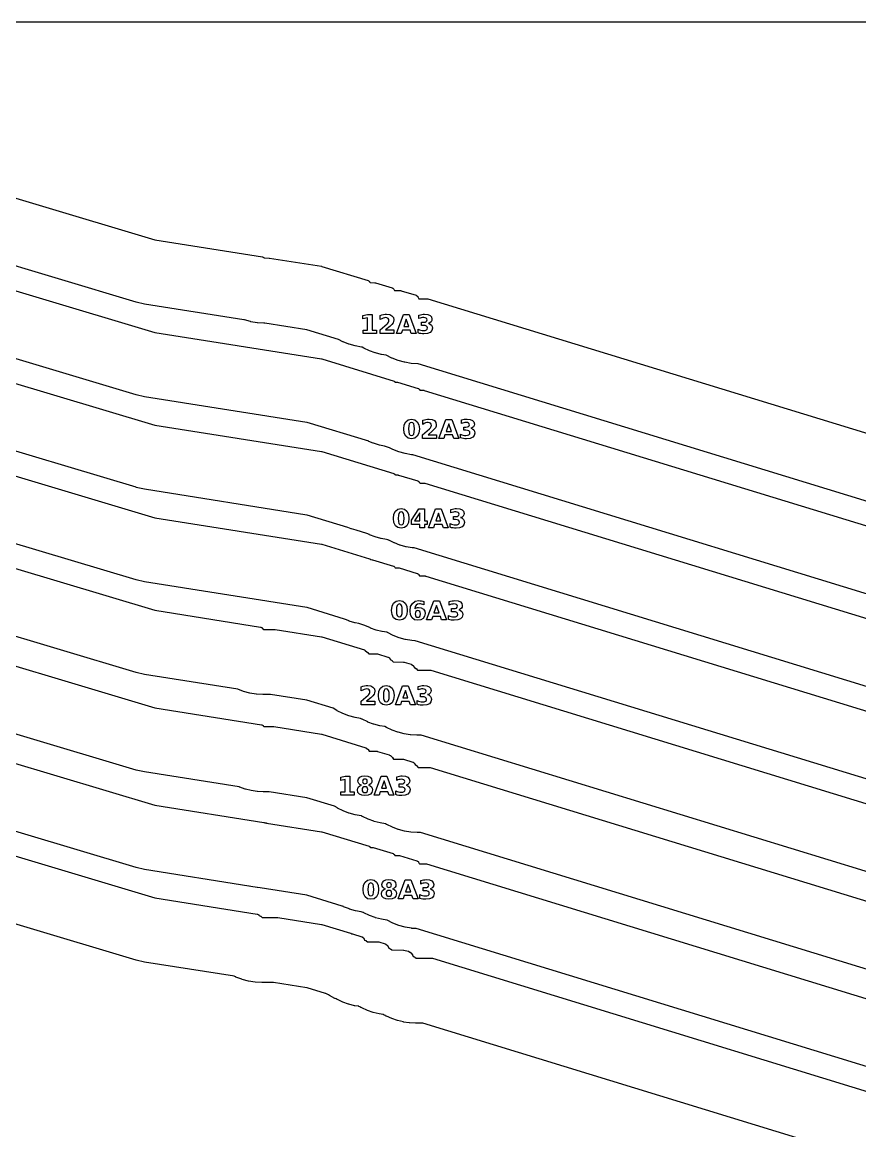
# Model space of a CAD drawing. Header units: millimetres. Extents: x 0 to 841, y 0 to 594.
# Drawn here: x 257.6 to 515.3, y 252.8 to 594 of the extents above; entities that cross this region are included whole.
import ezdxf

# ---------------------------------------------------------------- set-up
doc = ezdxf.new("R2010")
doc.units = ezdxf.units.MM
for name, color, linetype in [('CUT', 1, 'Continuous'), ('ENGRAVE', 5, 'Continuous'), ('SHEET_EDGE_DO_NOT_CUT', 8, 'Continuous')]:
    doc.layers.add(name, color=color, linetype=linetype)

msp = doc.modelspace()

# ---------------------------------------------------------------- linework, layer by layer
at = {"layer": 'CUT'}
for points in [[(225.13, 548.95), (298.4, 527.01), (298.43, 527), (331.6, 521.74), (331.65, 521.73), (331.69, 521.72), (331.81, 521.68), (331.86, 521.66), (331.9, 521.63), (331.95, 521.61), (331.98, 521.57), (332.13, 521.44), (332.14, 521.43), (332.16, 521.43), (333.63, 521.42), (333.67, 521.41), (333.71, 521.41), (349.72, 518.87), (349.79, 518.85), (364.06, 514.48), (364.1, 514.46), (364.14, 514.44), (364.18, 514.42), (364.36, 514.3), (364.4, 514.27), (364.44, 514.23), (364.48, 514.19), (364.51, 514.15), (364.53, 514.11), (364.65, 513.87), (364.66, 513.86), (364.67, 513.86), (366.16, 513.81), (366.2, 513.81), (366.24, 513.8), (366.29, 513.79), (371.49, 512.2), (371.53, 512.18), (371.58, 512.16), (371.62, 512.14), (371.81, 512.01), (371.85, 511.98), (371.88, 511.95), (371.91, 511.91), (371.94, 511.88), (371.97, 511.84), (371.99, 511.79), (372.16, 511.41), (372.16, 511.4), (372.17, 511.4), (374.08, 511.38), (374.13, 511.38), (374.18, 511.37), (374.22, 511.36), (378.82, 509.95), (378.86, 509.94), (378.9, 509.92), (378.94, 509.9), (378.98, 509.87), (379.21, 509.7), (379.25, 509.66), (379.29, 509.63), (379.32, 509.59), (379.35, 509.55), (379.37, 509.5), (379.64, 508.9), (379.64, 508.89), (379.65, 508.89), (382.33, 508.86), (382.37, 508.86), (382.42, 508.85), (382.47, 508.84), (568.33, 451.88)], [(190.54, 530.8), (298.4, 498.51), (298.43, 498.5), (349.72, 490.37), (349.79, 490.35), (372.06, 483.53), (372.1, 483.51), (372.15, 483.49), (372.19, 483.46), (372.49, 483.26), (372.5, 483.25), (372.51, 483.25), (373.01, 483.22), (373.07, 483.21), (373.13, 483.2), (379.43, 481.27), (379.47, 481.25), (379.51, 481.24), (379.54, 481.22), (379.71, 481.11), (379.75, 481.09), (379.78, 481.06), (379.82, 481.03), (379.84, 480.99), (379.87, 480.95), (379.99, 480.76), (380, 480.75), (380.01, 480.75), (381.17, 480.71), (381.22, 480.71), (381.26, 480.7), (381.31, 480.69), (568.33, 423.38)], [(562.47, 432.76), (379.41, 488.86), (379.4, 488.86), (379.39, 488.86), (379.35, 488.86), (379.33, 488.86), (377.32, 488.99), (377.27, 488.99), (375.3, 489.32), (375.25, 489.33), (373.33, 489.86), (373.28, 489.88), (371.42, 490.6), (371.38, 490.62), (369.59, 491.53), (369.58, 491.54), (369.57, 491.54), (368.16, 491.75), (368.11, 491.76), (366.31, 492.22), (366.26, 492.23), (364.5, 492.86), (364.46, 492.88), (362.77, 493.67), (362.73, 493.69), (362.25, 493.98), (362.24, 493.98), (362.23, 493.98), (362.06, 494), (362.01, 494), (360.1, 494.35), (360.05, 494.36), (358.18, 494.9), (358.13, 494.91), (356.33, 495.63), (356.28, 495.65), (354.93, 496.35), (354.92, 496.36), (354.91, 496.36), (345.25, 499.32), (345.22, 499.33), (332.26, 501.39), (332.25, 501.39), (332.24, 501.39), (332.02, 501.39), (332, 501.39), (329.99, 501.51), (329.94, 501.51), (327.97, 501.83), (327.92, 501.84), (326, 502.36), (325.95, 502.38), (325.9, 502.4), (325.89, 502.4), (325.87, 502.4), (295.3, 507.25), (295.27, 507.25), (292.7, 507.84), (292.67, 507.85), (220.94, 529.33)], [(562.47, 404.26), (377.84, 460.84), (377.82, 460.84), (377.81, 460.84), (377.48, 460.87), (377.43, 460.87), (375.48, 461.22), (375.43, 461.23), (373.54, 461.77), (373.49, 461.79), (371.65, 462.52), (371.61, 462.54), (370.67, 463.03), (370.66, 463.04), (370.65, 463.04), (369.09, 463.52), (369.06, 463.53), (367.59, 463.82), (367.54, 463.83), (365.67, 464.4), (365.63, 464.42), (364.26, 465), (364.24, 465.01), (345.26, 470.82), (345.22, 470.83), (295.3, 478.75), (295.27, 478.75), (292.7, 479.34), (292.67, 479.35), (186.32, 511.19)], [(190.77, 502.23), (298.4, 470.01), (298.43, 470), (349.72, 461.87), (349.79, 461.85), (371.95, 455.06), (371.99, 455.04), (372.03, 455.02), (372.15, 454.96), (372.19, 454.94), (372.23, 454.91), (372.27, 454.87), (372.3, 454.84), (372.43, 454.69), (372.44, 454.68), (372.45, 454.68), (373.24, 454.65), (373.28, 454.64), (373.32, 454.64), (373.36, 454.63), (379.32, 452.8), (379.36, 452.79), (379.4, 452.77), (379.43, 452.75), (379.59, 452.65), (379.63, 452.63), (379.67, 452.59), (379.7, 452.56), (379.73, 452.52), (379.76, 452.47), (379.93, 452.19), (379.93, 452.18), (379.94, 452.18), (381.4, 452.14), (381.45, 452.14), (381.49, 452.13), (381.54, 452.12), (568.33, 394.88)], [(562.47, 375.76), (378.19, 432.23), (378.17, 432.23), (378.16, 432.24), (377.62, 432.27), (377.57, 432.28), (375.74, 432.58), (375.69, 432.59), (373.9, 433.06), (373.85, 433.08), (372.12, 433.72), (372.07, 433.74), (370.4, 434.54), (370.36, 434.56), (370.15, 434.69), (370.14, 434.7), (370.13, 434.7), (369.69, 434.83), (369.66, 434.84), (368.04, 435.13), (368, 435.14), (366.24, 435.62), (366.19, 435.63), (364.48, 436.28), (364.44, 436.3), (363.66, 436.68), (363.65, 436.68), (363.64, 436.69), (360.37, 437.69), (360.36, 437.69), (358.93, 438.06), (358.89, 438.08), (357.86, 438.46), (357.84, 438.47), (345.26, 442.32), (345.22, 442.33), (295.3, 450.25), (295.27, 450.25), (292.7, 450.84), (292.67, 450.85), (187.03, 482.48)], [(191.01, 473.66), (298.4, 441.51), (298.43, 441.5), (349.72, 433.37), (349.79, 433.35), (364.47, 428.85), (364.51, 428.84), (364.55, 428.82), (364.59, 428.8), (364.86, 428.62), (364.87, 428.61), (364.89, 428.61), (365.3, 428.58), (365.36, 428.58), (365.41, 428.56), (371.82, 426.6), (371.86, 426.59), (371.89, 426.57), (371.93, 426.55), (372.1, 426.45), (372.13, 426.42), (372.17, 426.39), (372.2, 426.36), (372.23, 426.32), (372.26, 426.28), (372.36, 426.12), (372.37, 426.11), (372.38, 426.11), (373.47, 426.08), (373.51, 426.07), (373.55, 426.07), (373.6, 426.05), (379.19, 424.34), (379.24, 424.32), (379.29, 424.3), (379.33, 424.27), (379.53, 424.14), (379.57, 424.11), (379.61, 424.07), (379.64, 424.03), (379.67, 423.99), (379.7, 423.95), (379.86, 423.62), (379.87, 423.61), (379.88, 423.61), (381.63, 423.57), (381.68, 423.57), (381.73, 423.56), (381.77, 423.55), (568.33, 366.38)], [(562.47, 347.26), (378.49, 403.64), (378.48, 403.64), (378.46, 403.64), (377.51, 403.71), (377.46, 403.71), (375.54, 404.04), (375.5, 404.05), (373.62, 404.56), (373.57, 404.58), (371.75, 405.28), (371.71, 405.3), (369.97, 406.17), (369.93, 406.2), (369.87, 406.23), (369.86, 406.24), (369.84, 406.24), (368.37, 406.47), (368.32, 406.48), (366.55, 406.93), (366.51, 406.94), (364.78, 407.55), (364.74, 407.57), (363.08, 408.34), (363.04, 408.36), (363.03, 408.37), (363.02, 408.38), (363.01, 408.38), (361.24, 408.92), (361.21, 408.93), (360.04, 409.16), (360, 409.17), (358.23, 409.7), (358.18, 409.72), (356.78, 410.29), (356.76, 410.3), (345.26, 413.82), (345.22, 413.83), (295.3, 421.75), (295.27, 421.75), (292.7, 422.34), (292.67, 422.35), (203.06, 449.18)], [(226.07, 434.67), (298.4, 413.01), (298.43, 413), (330.97, 407.84), (331.01, 407.83), (331.06, 407.82), (331.1, 407.8), (331.32, 407.7), (331.36, 407.68), (331.4, 407.66), (331.43, 407.63), (331.46, 407.6), (331.49, 407.56), (331.83, 407.16), (331.83, 407.15), (331.85, 407.15), (335.41, 407.13), (335.45, 407.13), (335.49, 407.13), (349.72, 404.87), (349.79, 404.85), (362.9, 400.83), (362.94, 400.81), (362.98, 400.79), (363.03, 400.77), (363.06, 400.74), (363.9, 400.06), (363.93, 400.03), (363.96, 400), (364.27, 399.63), (364.28, 399.62), (364.29, 399.62), (366.83, 399.6), (366.88, 399.6), (366.93, 399.59), (366.97, 399.58), (370.16, 398.61), (370.22, 398.59), (370.27, 398.56), (370.42, 398.47), (370.47, 398.44), (370.51, 398.41), (370.55, 398.37), (370.58, 398.33), (370.86, 397.93), (370.87, 397.92), (370.88, 397.91), (371.25, 397.66), (371.3, 397.62), (371.34, 397.58), (371.76, 397.12), (371.77, 397.12), (371.78, 397.11), (374.98, 397.09), (375.03, 397.08), (375.08, 397.08), (375.12, 397.07), (377.31, 396.42), (377.35, 396.4), (377.4, 396.38), (377.44, 396.36), (377.73, 396.17), (377.77, 396.14), (377.81, 396.1), (377.85, 396.06), (378.35, 395.42), (378.36, 395.41), (378.37, 395.4), (378.75, 395.14), (378.8, 395.1), (378.84, 395.06), (379.25, 394.62), (379.26, 394.61), (379.27, 394.61), (383.25, 394.58), (383.3, 394.57), (383.34, 394.57), (383.39, 394.55), (568.33, 337.88)], [(562.47, 318.76), (380.37, 374.56), (380.36, 374.56), (380.35, 374.57), (379.02, 374.58), (379, 374.58), (377.09, 374.69), (377.04, 374.69), (375.17, 374.98), (375.12, 374.99), (373.29, 375.46), (373.24, 375.48), (371.46, 376.13), (371.41, 376.15), (369.7, 376.96), (369.66, 376.99), (369.24, 377.24), (369.23, 377.25), (369.22, 377.25), (367.7, 377.48), (367.66, 377.49), (365.8, 377.97), (365.76, 377.98), (363.96, 378.63), (363.92, 378.65), (362.19, 379.48), (362.15, 379.5), (361.75, 379.75), (361.74, 379.75), (361.73, 379.75), (360.11, 380.01), (360.06, 380.02), (358.17, 380.52), (358.12, 380.53), (356.29, 381.22), (356.24, 381.24), (354.49, 382.11), (354.44, 382.13), (353.28, 382.86), (353.27, 382.86), (353.26, 382.87), (345.25, 385.32), (345.22, 385.33), (334.07, 387.1), (334.06, 387.1), (334.05, 387.1), (331.71, 387.11), (331.68, 387.11), (329.7, 387.22), (329.65, 387.23), (327.7, 387.53), (327.66, 387.54), (325.75, 388.04), (325.7, 388.06), (323.97, 388.7), (323.96, 388.7), (323.95, 388.71), (295.3, 393.25), (295.27, 393.25), (292.7, 393.84), (292.67, 393.85), (222.78, 414.77)], [(225.84, 404.74), (298.4, 383.01), (298.43, 383), (331.23, 377.8), (331.28, 377.79), (331.32, 377.78), (331.37, 377.76), (331.56, 377.67), (331.61, 377.64), (331.65, 377.61), (331.69, 377.58), (331.73, 377.54), (331.76, 377.5), (331.94, 377.23), (331.95, 377.22), (331.96, 377.22), (334.97, 377.2), (335, 377.2), (335.04, 377.2), (349.72, 374.87), (349.79, 374.85), (363.33, 370.7), (363.38, 370.68), (363.43, 370.66), (363.47, 370.63), (363.92, 370.32), (363.96, 370.28), (364, 370.25), (364.03, 370.2), (364.42, 369.67), (364.43, 369.66), (364.44, 369.66), (366.81, 369.61), (366.85, 369.61), (366.9, 369.6), (366.94, 369.59), (370.54, 368.49), (370.59, 368.47), (370.64, 368.45), (370.8, 368.36), (370.84, 368.34), (370.87, 368.31), (370.9, 368.29), (371.45, 367.78), (371.48, 367.75), (371.51, 367.71), (371.9, 367.2), (371.9, 367.19), (371.92, 367.19), (374.76, 367.17), (374.81, 367.17), (374.86, 367.16), (374.91, 367.15), (377.77, 366.27), (377.83, 366.25), (377.88, 366.23), (378.05, 366.13), (378.09, 366.1), (378.12, 366.08), (378.16, 366.05), (378.19, 366.01), (378.53, 365.6), (378.54, 365.59), (378.55, 365.58), (378.93, 365.27), (378.96, 365.24), (378.99, 365.22), (379.02, 365.18), (379.39, 364.69), (379.4, 364.68), (379.41, 364.68), (383.02, 364.65), (383.07, 364.64), (383.11, 364.64), (383.16, 364.62), (568.33, 307.88)], [(562.47, 288.76), (380.13, 344.63), (380.12, 344.64), (380.11, 344.64), (379.16, 344.65), (379.13, 344.65), (377.22, 344.76), (377.17, 344.76), (375.29, 345.06), (375.24, 345.07), (373.4, 345.55), (373.35, 345.56), (371.57, 346.22), (371.52, 346.24), (369.81, 347.06), (369.76, 347.08), (369.39, 347.31), (369.38, 347.31), (369.37, 347.32), (367.81, 347.56), (367.76, 347.57), (365.91, 348.05), (365.86, 348.07), (364.06, 348.72), (364.02, 348.74), (362.3, 349.57), (362.25, 349.6), (361.97, 349.77), (361.95, 349.78), (361.94, 349.78), (360.11, 350.09), (360.06, 350.1), (358.22, 350.6), (358.17, 350.62), (356.39, 351.29), (356.34, 351.31), (354.64, 352.16), (354.59, 352.18), (353.73, 352.72), (353.72, 352.73), (353.71, 352.73), (345.25, 355.32), (345.22, 355.33), (333.62, 357.17), (333.61, 357.18), (333.6, 357.18), (331.83, 357.18), (331.81, 357.18), (329.98, 357.28), (329.93, 357.28), (328.13, 357.54), (328.08, 357.55), (326.31, 357.98), (326.27, 357.99), (324.55, 358.58), (324.5, 358.6), (324.45, 358.62), (324.44, 358.63), (324.43, 358.63), (295.3, 363.25), (295.27, 363.25), (292.7, 363.84), (292.67, 363.85), (222.45, 384.87)], [(207.95, 380.09), (298.4, 353.01), (298.43, 353), (332, 347.68), (332.05, 347.67), (332.09, 347.66), (332.32, 347.57), (332.33, 347.57), (332.34, 347.57), (332.75, 347.56), (332.81, 347.55), (349.72, 344.87), (349.79, 344.85), (364.33, 340.39), (364.38, 340.38), (364.42, 340.36), (364.55, 340.29), (364.59, 340.27), (364.63, 340.24), (364.66, 340.21), (364.69, 340.18), (364.8, 340.05), (364.81, 340.04), (364.82, 340.04), (365.53, 340.01), (365.57, 340.01), (365.61, 340), (365.65, 339.99), (371.71, 338.13), (371.75, 338.12), (371.79, 338.1), (371.83, 338.08), (371.98, 337.99), (372.02, 337.96), (372.06, 337.92), (372.1, 337.89), (372.13, 337.85), (372.16, 337.8), (372.3, 337.55), (372.3, 337.54), (372.31, 337.54), (373.62, 337.52), (373.67, 337.52), (373.71, 337.51), (373.76, 337.5), (379.08, 335.87), (379.13, 335.86), (379.17, 335.83), (379.22, 335.81), (379.42, 335.67), (379.46, 335.64), (379.5, 335.6), (379.53, 335.56), (379.56, 335.52), (379.58, 335.48), (379.79, 335.05), (379.8, 335.04), (379.81, 335.03), (381.86, 335), (381.91, 335), (381.96, 334.99), (382, 334.98), (568.33, 277.88)], [(562.47, 258.76), (378.8, 315.04), (378.79, 315.04), (378.78, 315.05), (377.47, 315.13), (377.42, 315.14), (375.49, 315.46), (375.44, 315.47), (373.54, 315.99), (373.5, 316.01), (371.66, 316.71), (371.62, 316.73), (369.87, 317.62), (369.82, 317.65), (369.79, 317.66), (369.78, 317.67), (369.77, 317.67), (368.2, 317.92), (368.15, 317.93), (366.31, 318.41), (366.26, 318.43), (364.47, 319.08), (364.43, 319.1), (362.72, 319.93), (362.67, 319.96), (362.59, 320.01), (362.58, 320.01), (362.57, 320.02), (361.89, 320.22), (361.87, 320.23), (360.21, 320.54), (360.16, 320.55), (358.34, 321.07), (358.29, 321.09), (356.53, 321.79), (356.48, 321.81), (356.14, 321.99), (356.13, 321.99), (356.12, 321.99), (345.25, 325.32), (345.22, 325.33), (330.9, 327.61), (330.88, 327.61), (330.02, 327.66), (329.97, 327.67), (328.03, 327.99), (327.98, 328), (327.44, 328.15), (327.41, 328.16), (295.3, 333.25), (295.27, 333.25), (292.7, 333.84), (292.67, 333.85), (203.9, 360.43)], [(226.53, 346.03), (298.4, 324.51), (298.43, 324.5), (329.97, 319.5), (330.02, 319.49), (330.07, 319.48), (330.2, 319.43), (330.24, 319.41), (330.28, 319.39), (330.32, 319.36), (330.35, 319.33), (330.39, 319.3), (330.55, 319.12), (330.56, 319.11), (330.57, 319.1), (331, 318.89), (331.05, 318.86), (331.1, 318.83), (331.49, 318.51), (331.5, 318.51), (331.51, 318.51), (336.24, 318.5), (336.28, 318.5), (336.32, 318.49), (349.72, 316.36), (349.79, 316.35), (358.61, 313.65), (358.65, 313.63), (358.7, 313.61), (358.92, 313.49), (358.93, 313.48), (358.94, 313.48), (359.21, 313.45), (359.25, 313.45), (359.3, 313.44), (362.16, 312.55), (362.21, 312.54), (362.25, 312.52), (362.29, 312.5), (362.32, 312.47), (362.36, 312.44), (362.61, 312.21), (362.65, 312.17), (362.68, 312.14), (362.7, 312.1), (362.73, 312.06), (362.97, 311.54), (362.98, 311.53), (362.99, 311.52), (363.36, 311.36), (363.41, 311.34), (363.45, 311.31), (363.9, 310.99), (363.91, 310.98), (363.92, 310.98), (367.2, 310.97), (367.25, 310.97), (367.29, 310.96), (367.34, 310.95), (369.34, 310.35), (369.39, 310.34), (369.44, 310.31), (369.49, 310.28), (369.53, 310.25), (369.99, 309.84), (370.02, 309.81), (370.05, 309.77), (370.08, 309.74), (370.1, 309.7), (370.45, 309.02), (370.46, 309.01), (370.47, 309), (370.86, 308.84), (370.9, 308.81), (370.95, 308.79), (371.38, 308.48), (371.39, 308.47), (371.4, 308.47), (374.91, 308.46), (374.96, 308.45), (375.02, 308.44), (376.35, 308.12), (376.41, 308.11), (376.47, 308.08), (376.93, 307.84), (376.98, 307.81), (377.02, 307.78), (377.35, 307.49), (377.39, 307.46), (377.42, 307.42), (377.64, 307.13), (377.68, 307.08), (377.7, 307.03), (377.94, 306.51), (377.95, 306.5), (377.96, 306.49), (378.36, 306.32), (378.4, 306.3), (378.45, 306.27), (378.86, 305.98), (378.87, 305.97), (378.89, 305.97), (383.71, 305.93), (383.76, 305.93), (383.81, 305.92), (383.85, 305.91), (568.31, 249.38)], [(562.45, 230.26), (380.85, 285.92), (380.83, 285.92), (380.82, 285.92), (378.61, 285.93), (378.59, 285.94), (376.77, 286.03), (376.72, 286.04), (374.93, 286.3), (374.89, 286.31), (373.13, 286.74), (373.09, 286.75), (371.37, 287.34), (371.33, 287.36), (369.68, 288.11), (369.64, 288.13), (369.44, 288.24), (369.41, 288.26), (369.08, 288.4), (369.04, 288.42), (368.67, 288.62), (368.66, 288.63), (368.65, 288.63), (367.46, 288.8), (367.41, 288.81), (365.64, 289.25), (365.59, 289.26), (363.86, 289.86), (363.82, 289.88), (362.16, 290.63), (362.11, 290.65), (361.86, 290.8), (361.84, 290.81), (361.52, 290.95), (361.48, 290.97), (361.19, 291.13), (361.18, 291.13), (361.17, 291.14), (359.95, 291.32), (359.9, 291.33), (358.1, 291.77), (358.06, 291.78), (356.31, 292.39), (356.27, 292.41), (354.59, 293.19), (354.55, 293.21), (354.23, 293.39), (354.2, 293.41), (353.89, 293.55), (353.84, 293.57), (352.2, 294.5), (352.16, 294.53), (351.98, 294.65), (351.97, 294.66), (351.96, 294.66), (351.9, 294.68), (351.85, 294.7), (351.01, 295.06), (350.98, 295.07), (345.26, 296.82), (345.22, 296.83), (334.92, 298.46), (334.91, 298.47), (334.9, 298.47), (331.37, 298.47), (331.34, 298.47), (329.32, 298.58), (329.27, 298.59), (327.29, 298.9), (327.24, 298.91), (325.3, 299.42), (325.25, 299.44), (323.38, 300.15), (323.33, 300.17), (322.94, 300.36), (322.93, 300.37), (322.92, 300.37), (295.3, 304.75), (295.27, 304.75), (292.7, 305.34), (292.67, 305.35), (223.47, 326.07)]]:
    msp.add_lwpolyline(points, dxfattribs=at)
at = {"layer": 'ENGRAVE'}
for points in [[(362.51, 499.22), (363.84, 499.22), (363.84, 502.99), (362.47, 502.7), (362.47, 503.73), (363.83, 504.01), (365.26, 504.01), (365.26, 499.22), (366.59, 499.22), (366.59, 498.18), (362.51, 498.18), (362.51, 499.22)], [(369.44, 499.28), (372.01, 499.28), (372.01, 498.18), (367.77, 498.18), (367.77, 499.28), (369.9, 501.16), (370.15, 501.42), (370.32, 501.67), (370.42, 501.92), (370.46, 502.18), (370.39, 502.55), (370.18, 502.84), (369.86, 503.02), (369.45, 503.09), (369.08, 503.05), (368.68, 502.94), (368.25, 502.75), (367.79, 502.49), (367.79, 503.77), (368.29, 503.92), (368.79, 504.03), (369.28, 504.09), (369.76, 504.11), (370.69, 504), (371.39, 503.65), (371.82, 503.1), (371.97, 502.37), (371.91, 501.91), (371.72, 501.48), (371.34, 501), (370.69, 500.38), (369.44, 499.28)], [(376.98, 499.24), (374.63, 499.24), (374.25, 498.18), (372.74, 498.18), (374.9, 504.01), (376.7, 504.01), (378.86, 498.18), (377.34, 498.18), (376.98, 499.24)], [(375, 500.32), (376.6, 500.32), (375.8, 502.64), (375, 500.32)], [(382.62, 501.32), (383.14, 501.11), (383.52, 500.79), (383.75, 500.36), (383.82, 499.83), (383.66, 499.07), (383.16, 498.51), (382.34, 498.18), (381.22, 498.06), (380.77, 498.08), (380.32, 498.14), (379.87, 498.23), (379.43, 498.35), (379.43, 499.51), (379.85, 499.33), (380.27, 499.19), (380.68, 499.11), (381.09, 499.09), (381.61, 499.14), (382, 499.29), (382.24, 499.55), (382.32, 499.89), (382.24, 500.24), (381.99, 500.49), (381.59, 500.65), (381.03, 500.7), (380.43, 500.7), (380.43, 501.67), (381.06, 501.67), (381.56, 501.71), (381.91, 501.84), (382.11, 502.07), (382.18, 502.38), (382.12, 502.68), (381.91, 502.9), (381.59, 503.04), (381.15, 503.09), (380.79, 503.07), (380.42, 503), (380.05, 502.9), (379.68, 502.76), (379.68, 503.86), (380.12, 503.97), (380.56, 504.05), (381, 504.1), (381.42, 504.11), (382.41, 504.02), (383.12, 503.74), (383.55, 503.27), (383.69, 502.62), (383.62, 502.15), (383.42, 501.78), (383.08, 501.5), (382.62, 501.32)], [(379.81, 468.81), (379.66, 467.53), (379.19, 466.57), (378.43, 465.98), (377.42, 465.79), (376.39, 465.98), (375.64, 466.57), (375.17, 467.53), (375.01, 468.81), (375.17, 470.1), (375.64, 471.05), (376.39, 471.64), (377.42, 471.84), (378.43, 471.64), (379.19, 471.05), (379.66, 470.1), (379.81, 468.81)], [(382.5, 467.01), (385.07, 467.01), (385.07, 465.9), (380.83, 465.9), (380.83, 467.01), (382.96, 468.89), (383.21, 469.14), (383.38, 469.39), (383.48, 469.64), (383.52, 469.9), (383.45, 470.27), (383.24, 470.56), (382.92, 470.75), (382.51, 470.81), (382.14, 470.77), (381.74, 470.66), (381.31, 470.47), (380.85, 470.21), (380.85, 471.49), (381.35, 471.64), (381.85, 471.75), (382.34, 471.82), (382.82, 471.84), (383.75, 471.72), (384.45, 471.38), (384.88, 470.83), (385.03, 470.09), (384.97, 469.63), (384.78, 469.2), (384.4, 468.72), (383.75, 468.1), (382.5, 467.01)], [(390.04, 466.96), (387.69, 466.96), (387.31, 465.9), (385.8, 465.9), (387.96, 471.73), (389.76, 471.73), (391.92, 465.9), (390.4, 465.9), (390.04, 466.96)], [(395.68, 469.05), (396.2, 468.84), (396.58, 468.52), (396.81, 468.09), (396.88, 467.56), (396.72, 466.79), (396.22, 466.24), (395.4, 465.9), (394.28, 465.79), (393.83, 465.81), (393.38, 465.86), (392.93, 465.95), (392.49, 466.08), (392.49, 467.24), (392.91, 467.05), (393.33, 466.92), (393.74, 466.84), (394.15, 466.81), (394.67, 466.86), (395.06, 467.02), (395.3, 467.27), (395.38, 467.61), (395.3, 467.96), (395.05, 468.22), (394.65, 468.37), (394.09, 468.42), (393.49, 468.42), (393.49, 469.39), (394.12, 469.39), (394.62, 469.43), (394.97, 469.57), (395.17, 469.79), (395.24, 470.11), (395.18, 470.41), (394.97, 470.63), (394.65, 470.76), (394.21, 470.81), (393.85, 470.79), (393.48, 470.73), (393.11, 470.63), (392.74, 470.49), (392.74, 471.59), (393.18, 471.7), (393.62, 471.78), (394.06, 471.82), (394.48, 471.84), (395.47, 471.74), (396.18, 471.46), (396.61, 471), (396.75, 470.34), (396.68, 469.88), (396.48, 469.5), (396.14, 469.23), (395.68, 469.05)], [(378.31, 468.82), (378.26, 469.76), (378.11, 470.36), (377.83, 470.7), (377.42, 470.81), (377, 470.7), (376.72, 470.36), (376.57, 469.76), (376.52, 468.82), (376.57, 467.88), (376.72, 467.26), (377, 466.92), (377.42, 466.81), (377.83, 466.92), (378.1, 467.26), (378.26, 467.88), (378.31, 468.82)], [(388.06, 468.05), (389.66, 468.05), (388.86, 470.37), (388.06, 468.05)], [(376.62, 441.29), (376.46, 440.01), (375.99, 439.05), (375.24, 438.46), (374.22, 438.27), (373.2, 438.46), (372.44, 439.05), (371.97, 440.01), (371.82, 441.29), (371.97, 442.58), (372.44, 443.53), (373.2, 444.12), (374.22, 444.32), (375.24, 444.12), (375.99, 443.53), (376.46, 442.58), (376.62, 441.29)], [(379.69, 444.21), (381.37, 444.21), (381.37, 440.53), (382.2, 440.53), (382.2, 439.44), (381.37, 439.44), (381.37, 438.38), (379.94, 438.38), (379.94, 439.44), (377.36, 439.44), (377.36, 440.73), (379.69, 444.21)], [(386.84, 439.44), (384.49, 439.44), (384.12, 438.38), (382.6, 438.38), (384.76, 444.21), (386.56, 444.21), (388.72, 438.38), (387.21, 438.38), (386.84, 439.44)], [(392.48, 441.53), (393, 441.32), (393.38, 441), (393.61, 440.57), (393.69, 440.04), (393.52, 439.27), (393.02, 438.72), (392.21, 438.38), (391.09, 438.27), (390.63, 438.29), (390.18, 438.34), (389.74, 438.43), (389.29, 438.56), (389.29, 439.72), (389.71, 439.53), (390.13, 439.4), (390.54, 439.32), (390.95, 439.29), (391.48, 439.34), (391.86, 439.5), (392.1, 439.75), (392.18, 440.09), (392.1, 440.44), (391.86, 440.7), (391.45, 440.85), (390.89, 440.9), (390.29, 440.9), (390.29, 441.87), (390.92, 441.87), (391.42, 441.91), (391.77, 442.05), (391.98, 442.27), (392.05, 442.59), (391.98, 442.89), (391.78, 443.11), (391.45, 443.24), (391.01, 443.29), (390.65, 443.27), (390.28, 443.21), (389.91, 443.11), (389.54, 442.97), (389.54, 444.07), (389.98, 444.18), (390.42, 444.26), (390.86, 444.3), (391.28, 444.32), (392.28, 444.22), (392.98, 443.94), (393.41, 443.48), (393.55, 442.82), (393.48, 442.36), (393.28, 441.98), (392.95, 441.71), (392.48, 441.53)], [(375.11, 441.3), (375.06, 442.24), (374.91, 442.84), (374.63, 443.18), (374.22, 443.29), (373.8, 443.18), (373.53, 442.84), (373.37, 442.24), (373.32, 441.3), (373.37, 440.36), (373.53, 439.74), (373.8, 439.4), (374.22, 439.29), (374.63, 439.4), (374.91, 439.74), (375.06, 440.36), (375.11, 441.3)], [(379.94, 442.97), (378.3, 440.53), (379.94, 440.53), (379.94, 442.97)], [(384.86, 440.53), (386.46, 440.53), (385.66, 442.85), (384.86, 440.53)], [(376.07, 412.96), (375.92, 411.67), (375.45, 410.72), (374.69, 410.13), (373.68, 409.93), (372.66, 410.13), (371.9, 410.72), (371.43, 411.67), (371.27, 412.96), (371.43, 414.24), (371.9, 415.2), (372.66, 415.79), (373.68, 415.98), (374.69, 415.79), (375.45, 415.2), (375.92, 414.24), (376.07, 412.96)], [(374.57, 412.97), (374.52, 413.9), (374.37, 414.51), (374.09, 414.84), (373.68, 414.96), (373.26, 414.84), (372.98, 414.51), (372.83, 413.9), (372.78, 412.97), (372.83, 412.03), (372.98, 411.41), (373.26, 411.07), (373.68, 410.96), (374.09, 411.07), (374.36, 411.41), (374.52, 412.03), (374.57, 412.97)], [(381.21, 415.73), (381.21, 414.65), (380.85, 414.8), (380.51, 414.91), (380.19, 414.97), (379.87, 414.99), (379.27, 414.9), (378.82, 414.62), (378.53, 414.15), (378.39, 413.51), (378.66, 413.68), (378.94, 413.8), (379.26, 413.87), (379.6, 413.89), (380.41, 413.76), (381.04, 413.37), (381.46, 412.77), (381.59, 412), (381.44, 411.16), (380.98, 410.5), (380.26, 410.07), (379.34, 409.93), (378.33, 410.12), (377.58, 410.7), (377.11, 411.63), (376.95, 412.88), (377.14, 414.17), (377.68, 415.15), (378.55, 415.77), (379.68, 415.98), (380.08, 415.96), (380.46, 415.91), (380.84, 415.84), (381.21, 415.73)], [(379.35, 412.93), (379.01, 412.86), (378.76, 412.67), (378.61, 412.35), (378.56, 411.9), (378.61, 411.45), (378.76, 411.13), (379.01, 410.94), (379.35, 410.88), (379.7, 410.94), (379.95, 411.13), (380.1, 411.45), (380.14, 411.9), (380.1, 412.35), (379.95, 412.67), (379.7, 412.86), (379.35, 412.93)], [(386.3, 411.11), (383.95, 411.11), (383.57, 410.05), (382.06, 410.05), (384.22, 415.88), (386.02, 415.88), (388.18, 410.05), (386.66, 410.05), (386.3, 411.11)], [(384.32, 412.19), (385.92, 412.19), (385.12, 414.51), (384.32, 412.19)], [(391.94, 413.19), (392.46, 412.98), (392.84, 412.66), (393.07, 412.23), (393.14, 411.7), (392.98, 410.94), (392.48, 410.38), (391.66, 410.05), (390.54, 409.93), (390.09, 409.95), (389.64, 410.01), (389.19, 410.1), (388.75, 410.22), (388.75, 411.38), (389.17, 411.2), (389.59, 411.06), (390, 410.98), (390.41, 410.96), (390.93, 411.01), (391.32, 411.16), (391.56, 411.42), (391.64, 411.76), (391.56, 412.11), (391.31, 412.36), (390.91, 412.52), (390.35, 412.57), (389.75, 412.57), (389.75, 413.54), (390.38, 413.54), (390.88, 413.58), (391.23, 413.71), (391.43, 413.94), (391.5, 414.25), (391.44, 414.55), (391.23, 414.77), (390.91, 414.91), (390.47, 414.96), (390.11, 414.94), (389.74, 414.87), (389.37, 414.77), (389, 414.63), (389, 415.73), (389.44, 415.84), (389.88, 415.92), (390.32, 415.97), (390.74, 415.98), (391.74, 415.89), (392.44, 415.61), (392.87, 415.14), (393.01, 414.49), (392.94, 414.02), (392.74, 413.65), (392.4, 413.37), (391.94, 413.19)], [(363.6, 385.01), (366.17, 385.01), (366.17, 383.9), (361.93, 383.9), (361.93, 385.01), (364.06, 386.89), (364.31, 387.14), (364.48, 387.39), (364.58, 387.64), (364.62, 387.9), (364.55, 388.27), (364.34, 388.56), (364.02, 388.75), (363.61, 388.81), (363.24, 388.78), (362.84, 388.66), (362.41, 388.48), (361.95, 388.22), (361.95, 389.5), (362.45, 389.65), (362.95, 389.75), (363.44, 389.82), (363.92, 389.84), (364.85, 389.73), (365.55, 389.38), (365.98, 388.83), (366.13, 388.1), (366.07, 387.64), (365.88, 387.21), (365.5, 386.73), (364.85, 386.1), (363.6, 385.01)], [(372.05, 386.81), (371.89, 385.53), (371.42, 384.58), (370.67, 383.99), (369.65, 383.79), (368.63, 383.99), (367.87, 384.58), (367.4, 385.53), (367.25, 386.81), (367.4, 388.1), (367.87, 389.05), (368.63, 389.65), (369.65, 389.84), (370.67, 389.65), (371.42, 389.05), (371.89, 388.1), (372.05, 386.81)], [(376.7, 384.97), (374.35, 384.97), (373.98, 383.9), (372.47, 383.9), (374.63, 389.74), (376.42, 389.74), (378.58, 383.9), (377.07, 383.9), (376.7, 384.97)], [(382.35, 387.05), (382.87, 386.84), (383.24, 386.52), (383.47, 386.09), (383.55, 385.56), (383.38, 384.8), (382.89, 384.24), (382.07, 383.9), (380.95, 383.79), (380.5, 383.81), (380.05, 383.86), (379.6, 383.95), (379.16, 384.08), (379.16, 385.24), (379.58, 385.06), (379.99, 384.92), (380.41, 384.84), (380.81, 384.81), (381.34, 384.87), (381.73, 385.02), (381.97, 385.27), (382.05, 385.62), (381.96, 385.97), (381.72, 386.22), (381.32, 386.37), (380.76, 386.42), (380.16, 386.42), (380.16, 387.39), (380.79, 387.39), (381.28, 387.44), (381.63, 387.57), (381.84, 387.8), (381.91, 388.11), (381.84, 388.41), (381.64, 388.63), (381.31, 388.77), (380.88, 388.81), (380.51, 388.79), (380.14, 388.73), (379.77, 388.63), (379.41, 388.49), (379.41, 389.59), (379.85, 389.7), (380.29, 389.78), (380.72, 389.83), (381.15, 389.84), (382.14, 389.75), (382.85, 389.47), (383.27, 389), (383.41, 388.35), (383.35, 387.88), (383.14, 387.51), (382.81, 387.23), (382.35, 387.05)], [(370.54, 386.83), (370.49, 387.76), (370.34, 388.37), (370.06, 388.7), (369.65, 388.81), (369.23, 388.7), (368.96, 388.37), (368.8, 387.76), (368.75, 386.83), (368.8, 385.88), (368.96, 385.27), (369.23, 384.93), (369.65, 384.81), (370.06, 384.93), (370.34, 385.27), (370.49, 385.88), (370.54, 386.83)], [(374.73, 386.05), (376.32, 386.05), (375.53, 388.37), (374.73, 386.05)], [(355.66, 357.13), (356.99, 357.13), (356.99, 360.9), (355.63, 360.62), (355.63, 361.65), (356.98, 361.93), (358.41, 361.93), (358.41, 357.13), (359.74, 357.13), (359.74, 356.09), (355.66, 356.09), (355.66, 357.13)], [(361.98, 359.2), (361.51, 359.4), (361.18, 359.69), (360.98, 360.07), (360.91, 360.52), (361.05, 361.17), (361.46, 361.64), (362.14, 361.94), (363.08, 362.03), (364.01, 361.94), (364.69, 361.65), (365.1, 361.17), (365.24, 360.52), (365.17, 360.07), (364.97, 359.69), (364.63, 359.4), (364.16, 359.2), (364.68, 358.98), (365.06, 358.67), (365.29, 358.25), (365.36, 357.74), (365.22, 356.97), (364.79, 356.42), (364.07, 356.09), (363.08, 355.98), (362.08, 356.09), (361.36, 356.42), (360.93, 356.97), (360.78, 357.74), (360.86, 358.25), (361.08, 358.67), (361.46, 358.98), (361.98, 359.2)], [(370.13, 357.16), (367.78, 357.16), (367.41, 356.09), (365.9, 356.09), (368.06, 361.93), (369.85, 361.93), (372.01, 356.09), (370.5, 356.09), (370.13, 357.16)], [(375.78, 359.24), (376.3, 359.03), (376.67, 358.71), (376.9, 358.28), (376.98, 357.75), (376.81, 356.99), (376.32, 356.43), (375.5, 356.09), (374.38, 355.98), (373.93, 356), (373.48, 356.05), (373.03, 356.14), (372.59, 356.27), (372.59, 357.43), (373.01, 357.25), (373.42, 357.11), (373.84, 357.03), (374.24, 357), (374.77, 357.06), (375.16, 357.21), (375.4, 357.46), (375.48, 357.81), (375.39, 358.16), (375.15, 358.41), (374.75, 358.56), (374.19, 358.61), (373.59, 358.61), (373.59, 359.58), (374.22, 359.58), (374.71, 359.63), (375.06, 359.76), (375.27, 359.99), (375.34, 360.3), (375.27, 360.6), (375.07, 360.82), (374.74, 360.96), (374.31, 361), (373.94, 360.98), (373.57, 360.92), (373.2, 360.82), (372.84, 360.68), (372.84, 361.78), (373.28, 361.89), (373.72, 361.97), (374.15, 362.02), (374.58, 362.03), (375.57, 361.94), (376.28, 361.66), (376.7, 361.19), (376.84, 360.54), (376.78, 360.07), (376.57, 359.7), (376.24, 359.42), (375.78, 359.24)], [(363.08, 358.7), (362.7, 358.65), (362.43, 358.47), (362.26, 358.19), (362.2, 357.81), (362.26, 357.43), (362.43, 357.15), (362.7, 356.98), (363.08, 356.93), (363.45, 356.98), (363.72, 357.15), (363.89, 357.43), (363.94, 357.81), (363.89, 358.2), (363.72, 358.48), (363.45, 358.65), (363.08, 358.7)], [(362.33, 360.37), (362.38, 360.06), (362.53, 359.83), (362.76, 359.69), (363.08, 359.65), (363.39, 359.69), (363.62, 359.83), (363.76, 360.06), (363.81, 360.37), (363.76, 360.68), (363.62, 360.9), (363.39, 361.04), (363.08, 361.09), (362.76, 361.04), (362.53, 360.9), (362.38, 360.67), (362.33, 360.37)], [(368.16, 358.24), (369.75, 358.24), (368.96, 360.56), (368.16, 358.24)], [(367.3, 327.09), (367.15, 325.81), (366.68, 324.85), (365.92, 324.26), (364.9, 324.06), (363.88, 324.26), (363.13, 324.85), (362.66, 325.81), (362.5, 327.09), (362.66, 328.38), (363.13, 329.33), (363.88, 329.92), (364.9, 330.12), (365.92, 329.92), (366.68, 329.33), (367.15, 328.38), (367.3, 327.09)], [(365.8, 327.1), (365.75, 328.03), (365.59, 328.64), (365.32, 328.98), (364.9, 329.09), (364.49, 328.98), (364.21, 328.64), (364.06, 328.03), (364, 327.1), (364.06, 326.16), (364.21, 325.54), (364.49, 325.2), (364.9, 325.09), (365.32, 325.2), (365.59, 325.54), (365.75, 326.16), (365.8, 327.1)], [(369.37, 327.28), (368.91, 327.49), (368.57, 327.78), (368.37, 328.15), (368.3, 328.6), (368.44, 329.25), (368.85, 329.73), (369.53, 330.02), (370.47, 330.12), (371.4, 330.02), (372.08, 329.73), (372.49, 329.26), (372.63, 328.6), (372.56, 328.15), (372.36, 327.78), (372.02, 327.49), (371.56, 327.28), (372.08, 327.07), (372.45, 326.75), (372.68, 326.33), (372.75, 325.82), (372.61, 325.06), (372.18, 324.51), (371.46, 324.18), (370.47, 324.06), (369.47, 324.18), (368.75, 324.51), (368.32, 325.06), (368.17, 325.82), (368.25, 326.33), (368.48, 326.75), (368.85, 327.07), (369.37, 327.28)], [(369.72, 328.45), (369.77, 328.14), (369.92, 327.92), (370.15, 327.78), (370.47, 327.73), (370.78, 327.78), (371.01, 327.92), (371.16, 328.14), (371.2, 328.45), (371.16, 328.76), (371.01, 328.98), (370.78, 329.12), (370.47, 329.17), (370.15, 329.12), (369.92, 328.98), (369.77, 328.76), (369.72, 328.45)], [(377.52, 325.24), (375.17, 325.24), (374.8, 324.18), (373.29, 324.18), (375.45, 330.01), (377.24, 330.01), (379.4, 324.18), (377.89, 324.18), (377.52, 325.24)], [(375.55, 326.32), (377.15, 326.32), (376.35, 328.64), (375.55, 326.32)], [(383.17, 327.32), (383.69, 327.11), (384.06, 326.79), (384.29, 326.37), (384.37, 325.83), (384.21, 325.07), (383.71, 324.52), (382.89, 324.18), (381.77, 324.06), (381.32, 324.08), (380.87, 324.14), (380.42, 324.23), (379.98, 324.35), (379.98, 325.51), (380.4, 325.33), (380.81, 325.2), (381.23, 325.12), (381.63, 325.09), (382.16, 325.14), (382.55, 325.29), (382.79, 325.55), (382.87, 325.89), (382.79, 326.24), (382.54, 326.49), (382.14, 326.65), (381.58, 326.7), (380.98, 326.7), (380.98, 327.67), (381.61, 327.67), (382.1, 327.71), (382.45, 327.84), (382.66, 328.07), (382.73, 328.39), (382.66, 328.68), (382.46, 328.9), (382.14, 329.04), (381.7, 329.09), (381.33, 329.07), (380.97, 329.01), (380.59, 328.91), (380.23, 328.76), (380.23, 329.87), (380.67, 329.98), (381.11, 330.05), (381.54, 330.1), (381.97, 330.12), (382.96, 330.02), (383.67, 329.74), (384.09, 329.28), (384.23, 328.62), (384.17, 328.15), (383.96, 327.78), (383.63, 327.5), (383.17, 327.32)], [(370.47, 326.79), (370.1, 326.73), (369.82, 326.56), (369.65, 326.28), (369.59, 325.9), (369.65, 325.52), (369.82, 325.24), (370.1, 325.07), (370.47, 325.01), (370.84, 325.07), (371.11, 325.24), (371.28, 325.52), (371.33, 325.9), (371.28, 326.28), (371.11, 326.56), (370.84, 326.73), (370.47, 326.79)]]:
    msp.add_lwpolyline(points, close=True, dxfattribs=at)
at = {"layer": 'SHEET_EDGE_DO_NOT_CUT'}
msp.add_lwpolyline([(0, 0), (841, 0), (841, 594), (0, 594)], close=True, dxfattribs=at)

doc.saveas('drawing.dxf')
